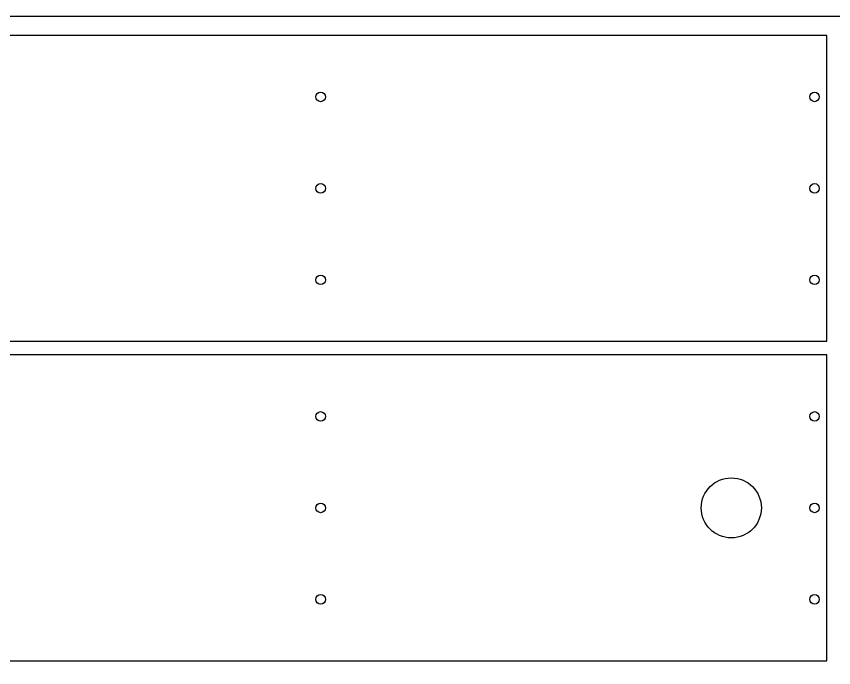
# Model space of a CAD drawing. Header units: millimetres. Extents: x 0 to 2440, y 0 to 1257.
# Drawn here: x 1014 to 1613, y 743 to 1220 of the extents above; entities that cross this region are included whole.
import ezdxf

# ---------------------------------------------------------------- set-up
doc = ezdxf.new("R2010")
doc.units = ezdxf.units.MM
for name, color, linetype in [('CUT_INSIDE', 5, 'Continuous'), ('CUT_OUTSIDE', 1, 'Continuous'), ('DRILL_7', 3, 'Continuous'), ('SHEET', 8, 'Continuous')]:
    doc.layers.add(name, color=color, linetype=linetype)

msp = doc.modelspace()

# ---------------------------------------------------------------- linework, layer by layer
at = {"layer": 'CUT_INSIDE'}
msp.add_circle((1538, 860), 22, dxfattribs=at)
at = {"layer": 'CUT_OUTSIDE'}
for points in [[(1608, 1206), (8, 1206), (8, 982), (1608, 982)], [(1608, 972), (8, 972), (8, 748), (1608, 748)]]:
    msp.add_lwpolyline(points, close=True, dxfattribs=at)
at = {"layer": 'DRILL_7'}
for centre in [(1237, 1161), (1599, 1161), (1237, 1094), (1599, 1094), (1237, 1027), (1599, 1027), (1237, 927), (1599, 927), (1237, 860), (1599, 860), (1237, 793), (1599, 793)]:
    msp.add_circle(centre, 3.5, dxfattribs=at)
at = {"layer": 'SHEET'}
msp.add_lwpolyline([(0, 0), (2440, 0), (2440, 1220), (0, 1220)], close=True, dxfattribs=at)

doc.saveas('drawing.dxf')
